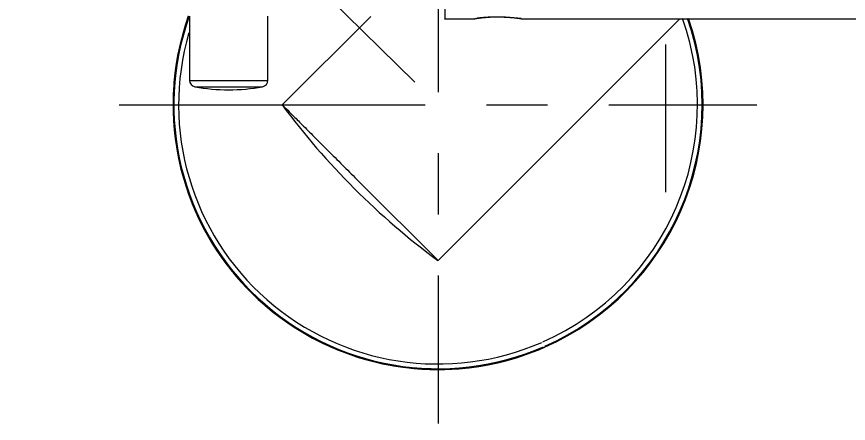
# Model space of a CAD drawing. Extents: x 6453 to 7582, y 0 to 827.
# Drawn here: x 6600.7 to 6702.6, y 149.8 to 199.7 of the extents above; entities that cross this region are included whole.
import ezdxf

# ---------------------------------------------------------------- set-up
doc = ezdxf.new("R2010")
doc.units = 0
doc.header["$LTSCALE"] = 30
doc.header["$MEASUREMENT"] = 0
doc.header["$PDMODE"] = 3
doc.header["$PDSIZE"] = -10
doc.linetypes.add('CENTER', pattern=[2, 1.25, -0.25, 0.25, -0.25])
doc.layers.get('0').update_dxf_attribs({"linetype": 'CONTINUOUS'})
doc.layers.get('DEFPOINTS').update_dxf_attribs({"linetype": 'CONTINUOUS'})
doc.layers.add('1', color=7, linetype='CONTINUOUS')
doc.layers.add('DEF_LAYER_ASSEM_MEMBER', color=7, linetype='CONTINUOUS')
doc.styles.add('Daelim Dimension', font='')
doc.styles.get('Daelim Dimension').set_extended_font_data('나눔고딕')
doc.dimstyles.new('DEFAULT', dxfattribs={"dimscale": 2, "dimtxt": 2, "dimasz": 2, "dimexe": 0, "dimexo": 2, "dimgap": 1, "dimtad": 1, "dimdec": 1, "dimzin": 9, "dimdsep": 46, "dimtxsty": 'Daelim Dimension', "dimcen": 0.5, "dimclrd": 252, "dimclre": 252, "dimclrt": 3, "dimadec": 1, "dimazin": 0, "dimtfac": 1, "dimtdec": 1, "dimtix": 1, "dimtmove": 0, "dimatfit": 3, "dimfxl": 1, "dimtolj": 1, "dimtzin": 1, "dimlwd": 9, "dimlwe": 9, "dimarcsym": 0})

# ---------------------------------------------------------------- blocks, each defined once
blk = doc.blocks.new('*D49')
at = {"color": 5, "lineweight": 9, "ltscale": 0.5, "transparency": 16777216}
for p, q in [((6677.33, 220.07), (6628.55, 268.01)), ((6604.92, 241.11), (6627.17, 263.75)), ((6649.48, 191.72), (6600.69, 239.66))]:
    blk.add_line(p, q, dxfattribs=at)
at = {"color": 5, "ltscale": 0.5, "transparency": 16777216}
for points in [[(6626.7, 264.22), (6627.65, 263.28), (6629.97, 266.6)], [(6604.45, 241.58), (6605.4, 240.64), (6602.12, 238.26)]]:
    blk.add_solid(points, dxfattribs=at)
at = {"layer": 'DEFPOINTS', "color": 0, "ltscale": 0.5, "transparency": 16777216}
for p in [(6629.97, 266.6), (6680.19, 217.26), (6652.33, 188.92)]:
    blk.add_point(p, dxfattribs=at)
at = {"color": 7, "ltscale": 0.5, "transparency": 16777216, "insert": (6610.76, 257.62), "char_height": 10, "attachment_point": 5, "rotation": 45.5011, "style": 'Daelim Dimension'}
blk.add_mtext('\\A1;40', dxfattribs=at)

msp = doc.modelspace()

# ---------------------------------------------------------------- linework, layer by layer
at = {"layer": '1', "color": 7, "linetype": 'Continuous', "lineweight": 18}
for p, q in [((6644.09, 199.76), (6633.24, 188.92)), ((6652.33, 169.82), (6681.97, 199.46)), ((6652.33, 169.82), (6642.78, 179.37))]:
    msp.add_line(p, q, dxfattribs=at)
at = {"layer": '1', "color": 7, "linetype": 'Continuous', "lineweight": 13}
for p, q in [((6621.88, 191.92), (6631.48, 191.92)), ((6622.54, 191.13), (6630.83, 191.13))]:
    msp.add_line(p, q, dxfattribs=at)
at = {"layer": '1', "color": 7, "linetype": 'Continuous', "lineweight": 18}
for centre, radius, start, end in [((6652.33, 188.92), 32.47, 160.415, 270), ((6652.33, 188.92), 32.47, 293.8369, 18.9741), ((6622.68, 191.92), 0.8, 180, 259.755), ((6630.68, 191.92), 0.8, 280.245, 0), ((6626.68, 214.05), 23.29, 259.755, 270), ((6626.68, 214.05), 23.29, 270, 280.245), ((6706.86, 243.45), 91.63, 216.5271, 225.0002), ((6706.86, 243.45), 91.63, 225.0002, 233.4724), ((6652.33, 188.92), 32.47, 270, 293.8369)]:
    msp.add_arc(centre, radius, start, end, dxfattribs=at)
at = {"layer": '1', "color": 7, "linetype": 'Continuous', "lineweight": 13}
for radius, start, end in [(32.47, 160.4507, 293.5851), (32.37, 160.338, 293.5728), (31.79, 293.8369, 19.4417), (32.37, 293.8369, 19.0795), (32.47, 293.8369, 19.0179), (31.79, 163.8849, 293.5728)]:
    msp.add_arc((6652.33, 188.92), radius, start, end, dxfattribs=at)
at = {"layer": '1', "color": 7, "linetype": 'Continuous', "lineweight": 18}
for points, weights, knots in [([(6653.18, 235.06), (6653.18, 235.06), (6653.18, 217.26), (6653.18, 199.46), (6653.18, 199.46)], [1, 0.707114837007, 1, 0.707114837007, 1], [0, 0, 0, 0.5, 0.5, 1, 1, 1]), ([(6633.24, 188.92), (6633.24, 188.92), (6633.24, 188.92), (6642.78, 179.37)], [0.999958558279, 0.999979277673, 0.707106784669, 1], [0, 0, 0, 0.000071, 1, 1, 1])]:
    msp.add_rational_spline(points, weights, degree=2, knots=knots, dxfattribs=at)
for points, degree in [([(6621.88, 199.79), (6621.88, 191.92)], 1), ([(6631.48, 191.92), (6631.48, 199.79)], 1), ([(6680.18, 199.46), (6705.18, 199.46), (6730.18, 199.46), (6755.19, 199.46)], 3)]:
    msp.add_open_spline(points, degree=degree, dxfattribs=at)
for points, knots in [([(6653.18, 199.46), (6653.52, 199.46), (6654.12, 199.46), (6654.79, 199.46), (6655.12, 199.46), (6655.18, 199.46)], [0, 0, 0, 0, 0.5, 0.90686, 1, 1, 1, 1]), ([(6655.18, 199.46), (6655.18, 199.46), (6655.19, 199.46), (6655.19, 199.46), (6655.19, 199.46), (6655.2, 199.46), (6655.21, 199.46), (6655.21, 199.46), (6655.22, 199.46), (6655.23, 199.46), (6655.24, 199.46), (6655.25, 199.46), (6655.26, 199.46), (6655.27, 199.46), (6655.29, 199.46), (6655.32, 199.46), (6655.35, 199.46), (6655.4, 199.46), (6655.47, 199.46), (6655.58, 199.46), (6655.69, 199.46), (6655.81, 199.46), (6655.92, 199.46), (6656.03, 199.46), (6656.11, 199.46), (6656.21, 199.46), (6656.28, 199.46), (6656.35, 199.46), (6656.39, 199.46), (6656.43, 199.46), (6656.46, 199.46), (6656.49, 199.46), (6656.52, 199.46), (6656.56, 199.46), (6656.59, 199.46), (6656.62, 199.46), (6656.65, 199.46), (6656.67, 199.46), (6656.68, 199.46)], [0, 0, 0, 0, 0.000108, 0.003249, 0.006896, 0.011049, 0.015709, 0.020877, 0.026552, 0.032733, 0.039423, 0.046619, 0.054324, 0.062535, 0.071254, 0.093962, 0.116137, 0.137781, 0.199849, 0.257256, 0.344658, 0.426365, 0.503083, 0.559978, 0.624163, 0.673623, 0.747182, 0.777971, 0.805876, 0.830901, 0.853048, 0.872318, 0.895288, 0.917569, 0.93917, 0.960102, 0.980375, 1, 1, 1, 1]), ([(6656.68, 199.46), (6656.69, 199.46), (6656.69, 199.46), (6656.71, 199.47), (6656.74, 199.47), (6656.79, 199.48), (6656.83, 199.49), (6656.83, 199.49), (6656.85, 199.49), (6656.86, 199.49), (6656.88, 199.5), (6656.9, 199.5), (6656.96, 199.51), (6657.04, 199.52), (6657.14, 199.54), (6657.23, 199.55), (6657.27, 199.55), (6657.31, 199.56), (6657.35, 199.56), (6657.36, 199.56), (6657.44, 199.57), (6657.57, 199.59), (6657.79, 199.62), (6657.95, 199.63), (6658.07, 199.64), (6658.11, 199.65), (6658.2, 199.65), (6658.24, 199.66), (6658.37, 199.67), (6658.54, 199.68), (6658.73, 199.69), (6658.87, 199.7), (6658.92, 199.7), (6659.01, 199.71), (6659.06, 199.71), (6659.21, 199.71), (6659.4, 199.72), (6659.69, 199.72), (6659.89, 199.72), (6660.01, 199.71), (6660.04, 199.71), (6660.08, 199.71), (6660.16, 199.71), (6660.23, 199.71), (6660.37, 199.7), (6660.56, 199.7), (6660.75, 199.69), (6660.88, 199.68), (6660.93, 199.67), (6660.99, 199.67), (6661.02, 199.67), (6661.06, 199.66), (6661.17, 199.66), (6661.36, 199.64), (6661.51, 199.62), (6661.63, 199.61), (6661.66, 199.61), (6661.74, 199.6), (6661.77, 199.59), (6661.88, 199.58), (6662.01, 199.57), (6662.18, 199.54), (6662.28, 199.53), (6662.34, 199.52), (6662.35, 199.52), (6662.37, 199.51), (6662.39, 199.51), (6662.42, 199.51), (6662.44, 199.5), (6662.49, 199.49), (6662.56, 199.48), (6662.61, 199.48), (6662.64, 199.47), (6662.65, 199.47), (6662.66, 199.47), (6662.66, 199.47), (6662.67, 199.47), (6662.68, 199.46), (6662.68, 199.46), (6662.68, 199.46)], [0, 0, 0, 0, 0.03125, 0.03125, 0.0625, 0.09375, 0.09375, 0.101562, 0.101562, 0.109375, 0.109375, 0.125, 0.125, 0.15625, 0.1875, 0.1875, 0.203125, 0.210937, 0.210937, 0.21875, 0.21875, 0.25, 0.28125, 0.3125, 0.3125, 0.328125, 0.328125, 0.34375, 0.34375, 0.375, 0.40625, 0.40625, 0.421875, 0.421875, 0.4375, 0.4375, 0.46875, 0.5, 0.53125, 0.53125, 0.539063, 0.539063, 0.546875, 0.5625, 0.5625, 0.59375, 0.625, 0.625, 0.640625, 0.640625, 0.648438, 0.648438, 0.65625, 0.6875, 0.71875, 0.71875, 0.734375, 0.734375, 0.75, 0.75, 0.78125, 0.8125, 0.84375, 0.84375, 0.851563, 0.851563, 0.859375, 0.859375, 0.875, 0.875, 0.90625, 0.9375, 0.9375, 0.953125, 0.960938, 0.960938, 0.96875, 0.96875, 1, 1, 1, 1]), ([(6662.5, 199.49), (6662.49, 199.49), (6662.47, 199.5), (6662.42, 199.5), (6662.33, 199.51), (6662.23, 199.52), (6662.15, 199.53), (6662.11, 199.53), (6662.06, 199.54), (6662.03, 199.54), (6662.02, 199.54), (6661.94, 199.55), (6661.81, 199.56), (6661.59, 199.58), (6661.43, 199.59), (6661.31, 199.6), (6661.27, 199.61), (6661.18, 199.61), (6661.14, 199.61), (6661.01, 199.62), (6660.83, 199.63), (6660.65, 199.64), (6660.5, 199.65), (6660.46, 199.65), (6660.36, 199.66), (6660.31, 199.66), (6660.17, 199.66), (6659.97, 199.67), (6659.68, 199.68), (6659.48, 199.68), (6659.36, 199.68), (6659.33, 199.68), (6659.28, 199.68), (6659.21, 199.68), (6659.14, 199.68), (6658.99, 199.67), (6658.8, 199.67), (6658.62, 199.66), (6658.48, 199.66), (6658.44, 199.65), (6658.35, 199.65), (6658.3, 199.65), (6658.17, 199.64), (6658, 199.63), (6657.85, 199.61), (6657.73, 199.6), (6657.68, 199.6), (6657.62, 199.59), (6657.59, 199.59), (6657.57, 199.59), (6657.48, 199.58), (6657.35, 199.56), (6657.2, 199.54), (6657.12, 199.53), (6657.09, 199.53)], [0, 0, 0, 0, 0.019049, 0.019049, 0.062442, 0.105834, 0.105834, 0.12753, 0.138379, 0.138379, 0.149227, 0.149227, 0.192619, 0.236011, 0.279404, 0.279404, 0.3011, 0.3011, 0.322796, 0.322796, 0.366189, 0.409581, 0.409581, 0.431277, 0.431277, 0.452974, 0.452974, 0.496366, 0.539758, 0.583151, 0.583151, 0.593999, 0.593999, 0.604847, 0.626543, 0.626543, 0.669936, 0.713328, 0.713328, 0.735024, 0.735024, 0.756721, 0.756721, 0.800113, 0.843505, 0.843505, 0.865202, 0.87605, 0.87605, 0.886898, 0.886898, 0.93029, 0.973683, 1, 1, 1, 1]), ([(6662.68, 199.46), (6663.88, 199.46), (6667.59, 199.46), (6672.85, 199.46), (6677.49, 199.46), (6679.61, 199.46), (6680.18, 199.46)], [0, 0, 0, 0, 0.205106, 0.636462, 0.901427, 1, 1, 1, 1])]:
    msp.add_open_spline(points, degree=3, knots=knots, dxfattribs=at)
at = {"layer": 'DEF_LAYER_ASSEM_MEMBER', "color": 1, "linetype": 'CENTER', "lineweight": 5}
for p, q in [((6680.19, 256.33), (6680.19, 178.19)), ((6652.33, 227.98), (6652.33, 149.85)), ((6613.26, 188.92), (6691.4, 188.92))]:
    msp.add_line(p, q, dxfattribs=at)

# ---------------------------------------------------------------- dimensions: what is measured, and where the dimension line sits
at = {"color": 5, "ltscale": 0.5}
dim = msp.add_aligned_dim(p1=(6652.33, 188.92), p2=(6680.19, 217.26), distance=70.4, dimstyle='DEFAULT', override={"dimtxt": 5, "dimexe": 1, "dimdec": 0, "dimclrd": 5, "dimclre": 5, "dimclrt": 7}, dxfattribs=at)
dim.commit()
dim.dimension.update_dxf_attribs({"geometry": '*D49', "text_midpoint": (6610.76, 257.62)})

doc.saveas('drawing.dxf')
